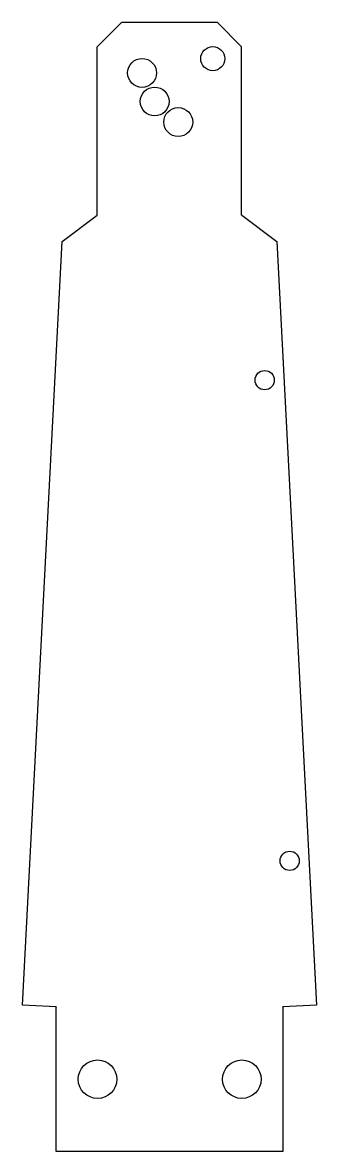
# Model space of a CAD drawing. Header units: millimetres. Extents: x 106 to 168, y -16 to 218.
import ezdxf

# ---------------------------------------------------------------- set-up
doc = ezdxf.new("R2010")
doc.units = ezdxf.units.MM
doc.layers.add('DV3_0', color=7, linetype='Continuous')

msp = doc.modelspace()

# ---------------------------------------------------------------- linework, layer by layer
at = {"layer": 'DV3_0', "color": 7, "linetype": 'Continuous'}
for p, q in [((127.04, 218.3), (122.03, 213.29)), ((147.02, 218.3), (127.04, 218.3)), ((152.03, 213.29), (147.02, 218.3)), ((122.03, 178.3), (122.03, 213.29)), ((152.03, 178.3), (152.03, 213.29)), ((114.74, 172.79), (122.03, 178.29)), ((122.03, 178.3), (122.03, 178.3)), ((122.03, 178.3), (122.03, 178.29)), ((122.03, 178.3), (122.03, 178.3)), ((152.03, 178.3), (152.03, 178.3)), ((152.04, 178.3), (152.03, 178.3)), ((152.04, 178.29), (152.04, 178.3)), ((152.04, 178.29), (159.33, 172.79)), ((106.49, 14.16), (114.74, 172.79)), ((159.33, 172.79), (167.57, 14.16)), ((113.48, 13.8), (106.49, 14.16)), ((167.57, 14.16), (160.59, 13.8)), ((113.48, 13.8), (113.49, 13.8)), ((113.49, 13.8), (113.49, 13.79)), ((113.49, -16.21), (113.49, 13.79)), ((160.58, 13.8), (160.59, 13.8)), ((160.58, 13.79), (160.58, 13.8)), ((160.58, 13.79), (160.58, -16.21)), ((160.58, -16.21), (113.49, -16.21))]:
    msp.add_line(p, q, dxfattribs=at)
for centre, radius in [((146.03, 210.8), 2.5), ((131.33, 207.84), 3), ((133.95, 201.9), 3), ((138.85, 197.63), 3), ((156.82, 144.02), 2), ((162.01, 44.16), 2), ((122.07, -1.21), 4), ((152.07, -1.21), 4)]:
    msp.add_circle(centre, radius, dxfattribs=at)

doc.saveas('drawing.dxf')
